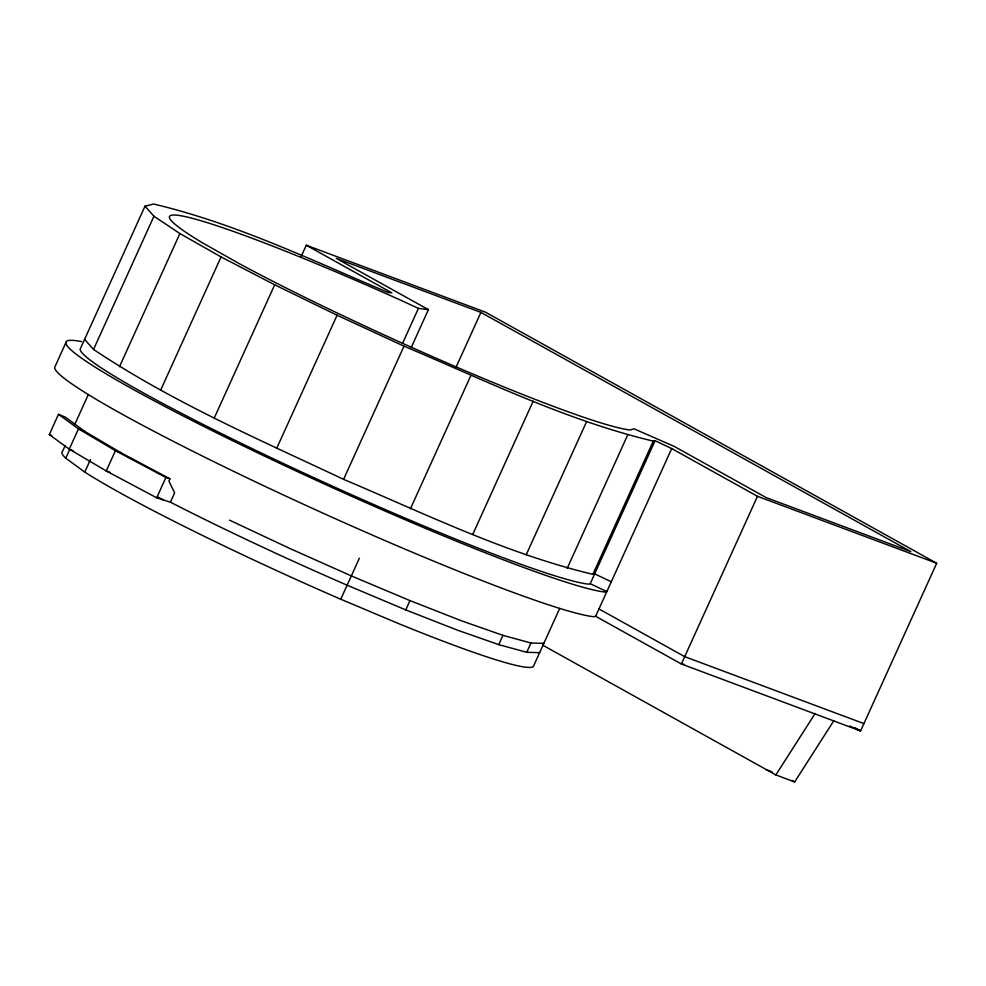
<?xml version="1.0" encoding="UTF-8"?>
<svg xmlns="http://www.w3.org/2000/svg" width="986" height="986" viewBox="0 0 986 986"><rect width="100%" height="100%" fill="white"/><g stroke="black" fill="none" stroke-linecap="round" stroke-linejoin="round"><path stroke-width="1.48" d="M65.803 342.832L54.6 367.531A300.89 22.555 24.4 0 0 293.52 499.68A300.89 22.555 24.4 0 0 593.732 616.743L595.643 616.275L681.375 663.985L860.593 730.946L936.7 563.252L485.506 312.18L306.289 245.231L301.223 256.385M306.289 245.231L391.861 292.854L388.164 292.522C311.329 260.021 235.186 223.329 153.68 204.04L145.004 206.185L80.137 349.18A283.66 21.273 24.4 0 0 305.389 473.761A283.66 21.273 24.4 0 0 588.42 584.131L590.22 583.7L606.846 591.588L604.936 592.056A300.89 22.555 24.4 0 1 258.677 453.326A300.89 22.555 24.4 0 1 81.702 341.637M49.3 434.579L58.494 414.317L65.421 417.226L84.969 431.523L120.908 452.722L169.962 478.826L168.926 481.131L174.633 492.889L170.418 502.182L156.688 497.794L106.229 470.951L69.266 449.148L49.3 434.579L51.839 435.652M611.295 581.765L594.669 573.877L592.869 574.32C506.151 553.627 425.36 513.916 343.584 479.344C258.714 439.312 171.749 401.783 93.534 349.438L153.952 216.242L145.004 206.185M65.15 445.635L62.611 451.243A259.084 19.424 24.4 0 0 65.779 458.231L84.771 472.084A259.084 19.424 24.4 0 0 340.762 599.229L399.392 623.928A259.084 19.424 24.4 0 0 533.266 666.684L559.666 608.485M74.443 425.139L88.37 394.449M65.779 458.231L69.599 449.813M119.479 366.743L179.896 233.559L153.952 216.242M84.771 472.084L90.502 459.464M160.656 390.136L221.074 256.939L179.896 233.559M156.688 497.794L165.882 477.52L169.962 478.826M214.27 417.99L274.687 284.794L221.074 256.939M276.659 448.42L337.076 315.224L274.687 284.794M402.571 343.313L418.421 308.384L428.405 309.641L411.298 347.368M343.584 479.344L404.001 346.16C485.778 380.732 566.568 420.443 653.287 441.136L655.086 440.693L671.712 448.581L757.482 496.303L936.7 563.252M340.762 599.229L359.36 558.236M456.124 367.075L480.921 312.402L336.263 258.357L428.405 309.641M410.459 508.677L470.877 375.493M170.418 502.182A259.084 19.424 24.4 0 0 347.134 585.203L405.751 609.903L409.966 600.61L461.682 620.884L502.959 635.341L530.986 643.02L543.841 643.365M472.75 534.4L533.167 401.203M526.204 554.761L586.621 421.577M405.751 609.903L457.467 630.165L498.743 644.634L502.959 635.341M498.743 644.634L526.77 652.301L530.986 643.02M567.172 568.38L627.589 435.196M592.869 574.32L653.287 441.136M590.22 583.7L655.086 440.693M595.643 616.275L671.712 448.581M757.482 496.303L681.375 663.985L684.333 664.391M542.497 645.054L775.859 774.91L815.163 713.47M775.859 774.91L794.654 781.96L833.971 720.495M526.77 652.301L539.638 652.658M863.958 723.613L684.74 656.664L598.97 608.941M120.908 452.722L115.424 450.676L78.461 428.873L58.494 414.317M110.124 472.405L106.229 470.951L115.424 450.676L165.882 477.52M766.664 769.795L772.038 771.804M84.969 431.523L78.461 428.873L69.266 449.148L73.309 450.799M409.966 600.61L351.336 575.91L289.798 548.462L229.528 520.152M849.735 726.004L860.593 730.946L855.219 727.951M418.421 308.384L401.031 300.348A256.816 19.252 24.4 0 0 202.056 242.593L239.758 263.915A256.816 19.252 24.4 0 0 630.153 429.97L634.06 428.811L674.264 446.436L766.233 497.622L910.867 551.642L480.921 312.402M337.076 315.224L404.001 346.16M158.105 497.104L163.454 499.951M792.029 780.493L794.654 781.96M84.599 339.369L93.534 349.438"/></g></svg>
